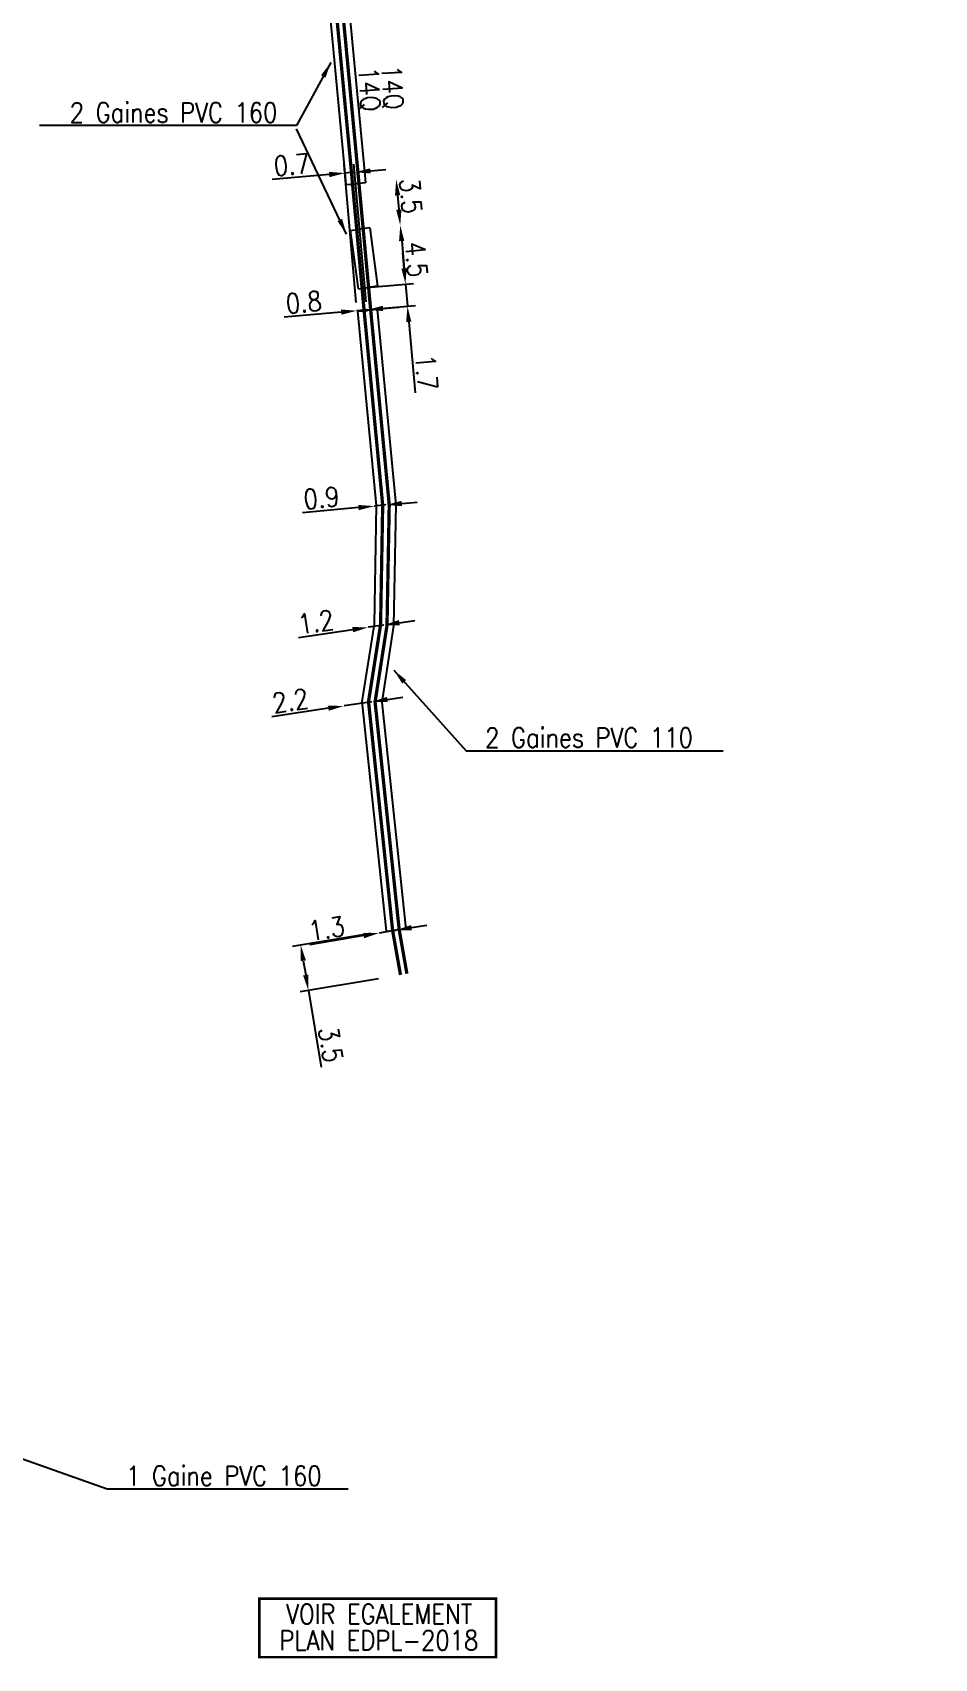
# Model space of a CAD drawing. Header units: millimetres. Extents: x 255000 to 256001, y 143000 to 143842.
# Drawn here: x 255596.6 to 255665.4, y 143466 to 143590.1 of the extents above; entities that cross this region are included whole.
import ezdxf
from ezdxf.enums import TextEntityAlignment as Align

# ---------------------------------------------------------------- set-up
doc = ezdxf.new("R2010")
doc.units = ezdxf.units.MM
doc.header["$MEASUREMENT"] = 0
doc.header["$PDMODE"] = 34
doc.linetypes.add('S_ST', pattern=[14, 8, -1.5, 0, -1.5, 0, -1.5, 0, -1.5])
doc.layers.get('DEFPOINTS').update_dxf_attribs({"linetype": 'CONTINUOUS'})
for name, color, linetype in [('S_100', 5, 'CONTINUOUS'), ('S_400', 7, 'CONTINUOUS'), ('S_900', 7, 'CONTINUOUS')]:
    doc.layers.add(name, color=color, linetype=linetype)
doc.styles.get("Standard").update_dxf_attribs({"font": 'romans.shx', "width": 0.85})
doc.dimstyles.get("Standard").update_dxf_attribs({"dimtxt": 1.5, "dimasz": 1.2, "dimexe": 0.625, "dimexo": 0.625, "dimgap": 0.25, "dimtad": 1, "dimdec": 1, "dimzin": 0, "dimdsep": 46, "dimtxsty": 'Standard', "dimcen": -0.5, "dimadec": 0, "dimazin": 0, "dimtfac": 1, "dimtdec": 1, "dimtmove": 0, "dimatfit": 3, "dimfxl": 1, "dimtolj": 1, "dimtzin": 0, "dimarcsym": 0})

# ---------------------------------------------------------------- blocks, each defined once
blk = doc.blocks.new('*D101')
at = {"layer": 'DEFPOINTS', "color": 0, "linetype": 'Continuous'}
for p in [(255620.45, 143579.34), (255621.36, 143568.83), (255622.11, 143568.9)]:
    blk.add_point(p, dxfattribs=at)
at = {"layer": 'S_100', "color": 0, "linetype": 'Continuous', "lineweight": -2}
for p, q in [((255619.25, 143579.23), (255614.9, 143578.85)), ((255621.31, 143569.46), (255620.39, 143579.96)), ((255621.19, 143579.4), (255620.45, 143579.34)), ((255622.06, 143569.52), (255621.14, 143580.02)), ((255622.39, 143579.51), (255623.58, 143579.61))]:
    blk.add_line(p, q, dxfattribs=at)
at = {"layer": 'S_100', "color": 0, "linetype": 'Continuous'}
for points in [[(255619.23, 143579.43), (255619.27, 143579.03), (255620.45, 143579.34)], [(255622.37, 143579.7), (255622.41, 143579.31), (255621.19, 143579.4)]]:
    blk.add_solid(points, dxfattribs=at)
at = {"layer": 'S_100', "color": 0, "linetype": 'Continuous', "insert": (255616.39, 143579.98), "char_height": 1.5, "attachment_point": 5, "rotation": 4.9959}
blk.add_mtext('\\A1;0.7', dxfattribs=at)
blk = doc.blocks.new('*D102')
at = {"layer": 'DEFPOINTS', "color": 0, "linetype": 'Continuous'}
for p in [(255621.36, 143568.83), (255621.36, 143568.83), (255622.16, 143568.9)]:
    blk.add_point(p, dxfattribs=at)
at = {"layer": 'S_100', "color": 0, "linetype": 'Continuous', "lineweight": -2}
for p, q in [((255620.17, 143568.73), (255615.81, 143568.35)), ((255622.16, 143568.9), (255621.36, 143568.83)), ((255623.36, 143569.01), (255624.55, 143569.11))]:
    blk.add_line(p, q, dxfattribs=at)
at = {"layer": 'S_100', "color": 0, "linetype": 'Continuous'}
for points in [[(255623.34, 143569.21), (255623.37, 143568.81), (255622.16, 143568.9)], [(255620.15, 143568.93), (255620.19, 143568.53), (255621.36, 143568.83)]]:
    blk.add_solid(points, dxfattribs=at)
at = {"layer": 'S_100', "color": 0, "linetype": 'Continuous', "insert": (255617.31, 143569.48), "char_height": 1.5, "attachment_point": 5, "rotation": 4.9949}
blk.add_mtext('\\A1;0.8', dxfattribs=at)
blk = doc.blocks.new('*D103')
at = {"layer": 'DEFPOINTS', "color": 0, "linetype": 'Continuous'}
for p in [(255621.21, 143570.53), (255625.22, 143569.18), (255621.36, 143568.83)]:
    blk.add_point(p, dxfattribs=at)
at = {"layer": 'S_100', "color": 0, "linetype": 'Continuous', "lineweight": -2}
for p, q in [((255624.96, 143572.06), (255624.86, 143573.26)), ((255621.84, 143570.58), (255625.69, 143570.92)), ((255625.07, 143570.87), (255625.22, 143569.18)), ((255621.99, 143568.89), (255625.84, 143569.23)), ((255625.32, 143567.98), (255625.8, 143562.56))]:
    blk.add_line(p, q, dxfattribs=at)
at = {"layer": 'S_100', "color": 0, "linetype": 'Continuous'}
for points in [[(255625.16, 143572.08), (255624.76, 143572.05), (255625.07, 143570.87)], [(255625.52, 143568), (255625.12, 143567.96), (255625.22, 143569.18)]]:
    blk.add_solid(points, dxfattribs=at)
at = {"layer": 'S_100', "color": 0, "linetype": 'Continuous', "insert": (255626.67, 143564.13), "char_height": 1.5, "attachment_point": 5, "rotation": 275.0662}
blk.add_mtext('\\A1;1.7', dxfattribs=at)
blk = doc.blocks.new('*D104')
at = {"layer": 'DEFPOINTS', "color": 0, "linetype": 'Continuous'}
for p in [(255624.67, 143575.35), (255625.07, 143570.87), (255625.07, 143570.87)]:
    blk.add_point(p, dxfattribs=at)
at = {"layer": 'S_100', "color": 0, "linetype": 'Continuous', "lineweight": -2}
for p, q in [((255624.05, 143575.3), (255624.05, 143575.3)), ((255624.78, 143574.16), (255624.96, 143572.06)), ((255624.44, 143570.81), (255624.44, 143570.81))]:
    blk.add_line(p, q, dxfattribs=at)
at = {"layer": 'S_100', "color": 0, "linetype": 'Continuous'}
for points in [[(255624.98, 143574.17), (255624.58, 143574.14), (255624.67, 143575.35)], [(255625.16, 143572.08), (255624.76, 143572.05), (255625.07, 143570.87)]]:
    blk.add_solid(points, dxfattribs=at)
at = {"layer": 'S_100', "color": 0, "linetype": 'Continuous', "insert": (255625.9, 143572.75), "char_height": 1.5, "attachment_point": 5, "rotation": 275.0662}
blk.add_mtext('\\A1;4.5', dxfattribs=at)
blk = doc.blocks.new('*D105')
at = {"layer": 'DEFPOINTS', "color": 0, "linetype": 'Continuous'}
for p in [(255624.36, 143578.84), (255624.67, 143575.35), (255624.67, 143575.35)]:
    blk.add_point(p, dxfattribs=at)
at = {"layer": 'S_100', "color": 0, "linetype": 'Continuous', "lineweight": -2}
blk.add_line((255624.47, 143577.64), (255624.56, 143576.55), dxfattribs=at)
at = {"layer": 'S_100', "color": 0, "linetype": 'Continuous'}
for points in [[(255624.67, 143577.66), (255624.27, 143577.62), (255624.36, 143578.84)], [(255624.76, 143576.56), (255624.36, 143576.53), (255624.67, 143575.35)]]:
    blk.add_solid(points, dxfattribs=at)
at = {"layer": 'S_100', "color": 0, "linetype": 'Continuous', "insert": (255625.48, 143577.59), "char_height": 1.5, "attachment_point": 5, "rotation": 275.0662}
blk.add_mtext('\\A1;3.5', dxfattribs=at)
blk = doc.blocks.new('*D106')
at = {"layer": 'DEFPOINTS', "color": 0, "linetype": 'Continuous'}
for p in [(255622.69, 143553.92), (255622.69, 143553.92), (255623.58, 143554.01)]:
    blk.add_point(p, dxfattribs=at)
at = {"layer": 'S_100', "color": 0, "linetype": 'Continuous', "lineweight": -2}
for p, q in [((255621.49, 143553.81), (255617.2, 143553.41)), ((255623.58, 143554.01), (255622.69, 143553.92)), ((255624.78, 143554.12), (255625.97, 143554.23))]:
    blk.add_line(p, q, dxfattribs=at)
at = {"layer": 'S_100', "color": 0, "linetype": 'Continuous'}
for points in [[(255624.76, 143554.32), (255624.8, 143553.92), (255623.58, 143554.01)], [(255621.47, 143554.01), (255621.51, 143553.61), (255622.69, 143553.92)]]:
    blk.add_solid(points, dxfattribs=at)
at = {"layer": 'S_100', "color": 0, "linetype": 'Continuous', "insert": (255618.66, 143554.55), "char_height": 1.5, "attachment_point": 5, "rotation": 5.3646}
blk.add_mtext('\\A1;0.9', dxfattribs=at)
blk = doc.blocks.new('*D107')
at = {"layer": 'DEFPOINTS', "color": 0, "linetype": 'Continuous'}
for p in [(255622.23, 143544.67), (255622.23, 143544.67), (255623.41, 143544.84)]:
    blk.add_point(p, dxfattribs=at)
at = {"layer": 'S_100', "color": 0, "linetype": 'Continuous', "lineweight": -2}
for p, q in [((255621.04, 143544.49), (255616.9, 143543.87)), ((255623.41, 143544.84), (255622.23, 143544.67)), ((255624.6, 143545.02), (255625.79, 143545.2))]:
    blk.add_line(p, q, dxfattribs=at)
at = {"layer": 'S_100', "color": 0, "linetype": 'Continuous'}
for points in [[(255621.01, 143544.69), (255621.07, 143544.29), (255622.23, 143544.67)], [(255624.57, 143545.22), (255624.63, 143544.82), (255623.41, 143544.84)]]:
    blk.add_solid(points, dxfattribs=at)
at = {"layer": 'S_100', "color": 0, "linetype": 'Continuous', "insert": (255618.23, 143545.08), "char_height": 1.5, "attachment_point": 5, "rotation": 8.5066}
blk.add_mtext('\\A1;1.2', dxfattribs=at)
blk = doc.blocks.new('*D108')
at = {"layer": 'DEFPOINTS', "color": 0, "linetype": 'Continuous'}
for p in [(255620.38, 143538.67), (255620.38, 143538.67), (255622.5, 143538.99)]:
    blk.add_point(p, dxfattribs=at)
at = {"layer": 'S_100', "color": 0, "linetype": 'Continuous', "lineweight": -2}
for p, q in [((255623.69, 143539.17), (255624.87, 143539.34)), ((255619.19, 143538.49), (255614.86, 143537.85)), ((255622.5, 143538.99), (255620.38, 143538.67))]:
    blk.add_line(p, q, dxfattribs=at)
at = {"layer": 'S_100', "color": 0, "linetype": 'Continuous'}
for points in [[(255623.66, 143539.36), (255623.72, 143538.97), (255622.5, 143538.99)], [(255619.16, 143538.69), (255619.22, 143538.3), (255620.38, 143538.67)]]:
    blk.add_solid(points, dxfattribs=at)
at = {"layer": 'S_100', "color": 0, "linetype": 'Continuous', "insert": (255616.29, 143539.07), "char_height": 1.5, "attachment_point": 5, "rotation": 8.5053}
blk.add_mtext('\\A1;2.2', dxfattribs=at)
blk = doc.blocks.new('*D109')
at = {"layer": 'DEFPOINTS', "color": 0, "linetype": 'Continuous'}
for p in [(255623.06, 143521.34), (255623.06, 143521.34), (255624.34, 143521.55)]:
    blk.add_point(p, dxfattribs=at)
at = {"layer": 'S_100', "color": 0, "linetype": 'Continuous', "lineweight": -2}
for p, q in [((255621.88, 143521.14), (255617.74, 143520.44)), ((255624.34, 143521.55), (255623.06, 143521.34)), ((255625.52, 143521.75), (255626.71, 143521.95))]:
    blk.add_line(p, q, dxfattribs=at)
at = {"layer": 'S_100', "color": 0, "linetype": 'Continuous'}
for points in [[(255621.84, 143521.34), (255621.91, 143520.94), (255623.06, 143521.34)], [(255625.49, 143521.95), (255625.56, 143521.55), (255624.34, 143521.55)]]:
    blk.add_solid(points, dxfattribs=at)
at = {"layer": 'S_100', "color": 0, "linetype": 'Continuous', "insert": (255619.05, 143521.68), "char_height": 1.5, "attachment_point": 5, "rotation": 9.5433}
blk.add_mtext('\\A1;1.3', dxfattribs=at)
blk = doc.blocks.new('*D110')
at = {"layer": 'DEFPOINTS', "color": 0, "linetype": 'Continuous'}
for p in [(255623.05, 143521.41), (255623.63, 143517.96), (255617.66, 143516.95)]:
    blk.add_point(p, dxfattribs=at)
at = {"layer": 'S_100', "color": 0, "linetype": 'Continuous', "lineweight": -2}
for p, q in [((255622.43, 143521.31), (255616.46, 143520.3)), ((255617.27, 143519.22), (255617.46, 143518.14)), ((255623.01, 143517.85), (255617.04, 143516.85)), ((255617.66, 143516.95), (255618.64, 143511.09))]:
    blk.add_line(p, q, dxfattribs=at)
at = {"layer": 'S_100', "color": 0, "linetype": 'Continuous'}
for points in [[(255617.47, 143519.26), (255617.08, 143519.19), (255617.08, 143520.41)], [(255617.65, 143518.17), (255617.26, 143518.1), (255617.66, 143516.95)]]:
    blk.add_solid(points, dxfattribs=at)
at = {"layer": 'S_100', "color": 0, "linetype": 'Continuous', "insert": (255619.37, 143512.82), "char_height": 1.5, "attachment_point": 5, "rotation": 279.542}
blk.add_mtext('\\A1;3.5', dxfattribs=at)

msp = doc.modelspace()

# ---------------------------------------------------------------- linework, layer by layer
at = {"layer": 'S_100', "linetype": 'S_ST', "const_width": 0.25}
msp.add_lwpolyline([(255625.18, 143518.23), (255624.59, 143521.59), (255622.75, 143538.98), (255623.66, 143544.82), (255623.83, 143554.02), (255622.41, 143568.93), (255621.44, 143579.42), (255619.37, 143601.33, 0.400365), (255618.33, 143602.24), (255617.78, 143602.21), (255605.05, 143601.62), (255594.55, 143601.24), (255587.54, 143604.2), (255586.42, 143610.16), (255588.04, 143612.92), (255588.04, 143612.92), (255591.94, 143616.22), (255607.43, 143632.01), (255627.2, 143649.43), (255635.09, 143657.33), (255657.49, 143676.59), (255670.75, 143688.64)], format="xyb", dxfattribs=at)
msp.add_lwpolyline([(255618.88, 143601.29), (255620.95, 143579.38), (255621.91, 143568.88), (255623.33, 143554), (255623.17, 143544.87), (255622.25, 143539), (255624.09, 143521.52), (255624.69, 143518.14)], dxfattribs=at)
at = {"layer": 'S_400', "color": 7, "linetype": 'CONTINUOUS'}
for p, q in [((255618.4, 143600.95), (255620.45, 143579.33)), ((255619.9, 143601.09), (255621.94, 143579.47)), ((255620.45, 143579.33), (255620.53, 143578.46)), ((255621.94, 143579.47), (255622.02, 143578.6)), ((255620.53, 143578.46), (255621.27, 143578.53)), ((255622.02, 143578.6), (255621.27, 143578.53)), ((255620.85, 143574.96), (255621.59, 143575.06)), ((255620.85, 143574.96), (255621.45, 143570.5)), ((255622.34, 143575.16), (255621.59, 143575.06)), ((255622.34, 143575.16), (255622.93, 143570.7)), ((255621.45, 143570.5), (255622.19, 143570.6)), ((255622.93, 143570.7), (255622.19, 143570.6)), ((255621.42, 143568.79), (255622.17, 143568.86)), ((255621.42, 143568.79), (255622.83, 143553.98)), ((255622.91, 143568.93), (255622.17, 143568.86)), ((255622.91, 143568.93), (255624.33, 143554.03)), ((255622.83, 143553.98), (255622.67, 143544.91)), ((255624.33, 143554.03), (255624.16, 143544.78)), ((255622.67, 143544.91), (255621.75, 143539.01)), ((255624.16, 143544.78), (255623.26, 143538.97)), ((255621.75, 143539.01), (255623.59, 143521.48)), ((255623.26, 143538.97), (255625.09, 143521.64)), ((255623.59, 143521.48), (255624.34, 143521.56)), ((255625.09, 143521.64), (255624.34, 143521.56))]:
    msp.add_line(p, q, dxfattribs=at)
at = {"layer": 'S_900', "linetype": 'Continuous', "const_width": 0.2}
msp.add_lwpolyline([(255613.91, 143470.53), (255631.98, 143470.53), (255631.98, 143466.07), (255613.91, 143466.07)], close=True, dxfattribs=at)

# ---------------------------------------------------------------- texts
at = {"layer": 'S_100', "linetype": 'Continuous', "width": 0.85}
for p in [(255622.25, 143585.74), (255624.01, 143585.88)]:
    msp.add_text('14Q', height=1.5, rotation=273.506, dxfattribs=at).set_placement(p, align=Align.MIDDLE)
at = {"layer": 'S_400', "linetype": 'Continuous', "char_height": 1.5}
for s, insert, attachment_point in [('\\A1;2 Gaines PVC 160', (255615.3, 143583.96), 6), ('2 Gaines PVC 110', (255631.15, 143536.25), 4)]:
    msp.add_mtext(s, dxfattribs=dict(at, insert=insert, attachment_point=attachment_point))
at = {"layer": 'S_400', "insert": (255603.75, 143479.91), "char_height": 1.5, "attachment_point": 4}
msp.add_mtext('1 Gaine PVC 160', dxfattribs=at)
at = {"layer": 'S_900', "linetype": 'S_ST', "width": 0.85}
for s, p in [('VOIR EGALEMENT', (255623.06, 143468.61)), ('PLAN EDPL-2018', (255623.04, 143466.61))]:
    msp.add_text(s, height=1.5, dxfattribs=at).set_placement(p, align=Align.CENTER)

# ---------------------------------------------------------------- dimensions: what is measured, and where the dimension line sits
at = {"layer": 'S_100', "linetype": 'Continuous'}
for base, p1, p2, angle, picture, middle in [((255620.447, 143579.3359), (255622.1122, 143568.8993), (255621.365, 143568.834), 184.9959, '*D101', (255616.4764, 143578.9888)), ((255624.67, 143575.35), (255624.36, 143578.84), (255624.67, 143575.35), 275.0662, '*D105', (255624.48, 143577.5)), ((255625.07, 143570.87), (255624.67, 143575.35), (255625.07, 143570.87), 275.0662, '*D104', (255624.91, 143572.66)), ((255625.22, 143569.18), (255621.21, 143570.53), (255621.36, 143568.83), 275.0662, '*D103', (255625.67, 143564.04)), ((255621.36, 143568.83), (255622.16, 143568.9), (255621.36, 143568.83), 184.9949, '*D102', (255617.39, 143568.49)), ((255622.69, 143553.92), (255623.58, 143554.01), (255622.69, 143553.92), 185.3646, '*D106', (255618.75, 143553.55)), ((255622.23, 143544.67), (255623.41, 143544.84), (255622.23, 143544.67), 188.5066, '*D107', (255618.38, 143544.09)), ((255620.375, 143538.671), (255622.5014, 143538.989), (255620.375, 143538.671), 188.5053, '*D108', (255616.4331, 143538.0815)), ((255623.06, 143521.34), (255624.34, 143521.55), (255623.06, 143521.34), 189.5433, '*D109', (255619.22, 143520.69)), ((255617.66, 143516.95), (255623.05, 143521.41), (255623.63, 143517.96), 279.542, '*D110', (255618.38, 143512.65))]:
    dim = msp.add_linear_dim(base=base, p1=p1, p2=p2, angle=angle, dimstyle='Standard', dxfattribs=at)
    dim.commit()
    dim.dimension.update_dxf_attribs({"geometry": picture, "text_midpoint": middle, "dimtype": 161})

# ---------------------------------------------------------------- leaders
at = {"layer": 'S_400', "linetype": 'Continuous', "annotation_type": 0, "has_hookline": 1, "text_width": 18.15}
for points, hookline_direction in [([(255619.37, 143587.77), (255616.75, 143582.96), (255615.55, 143582.96)], 1), ([(255624.17, 143541.41), (255629.7, 143535.25), (255630.9, 143535.25)], 0)]:
    msp.add_leader(points, dimstyle='Standard', dxfattribs=dict(at, hookline_direction=hookline_direction))
at = {"layer": 'S_400', "linetype": 'Continuous'}
msp.add_leader([(255620.57, 143574.68), (255616.75, 143582.71)], dimstyle='Standard', dxfattribs=at)
at = {"layer": 'S_400', "annotation_type": 0, "has_hookline": 1, "hookline_direction": 0, "text_width": 16.94}
msp.add_leader([(255584.51, 143485.25), (255602.3, 143478.91), (255603.5, 143478.91)], dimstyle='Standard', dxfattribs=at)

doc.saveas('drawing.dxf')
